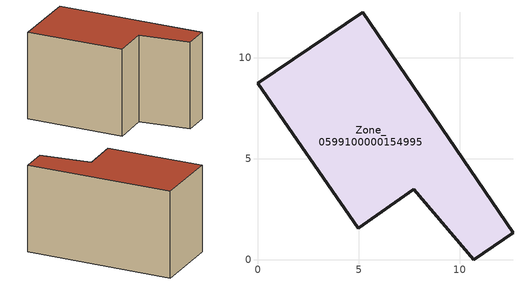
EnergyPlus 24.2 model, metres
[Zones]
Zone_0599100000154995
 floor ground (C_G): 7.71,3.48 4.97,1.54 0,8.72 5.19,12.23 12.63,1.32 10.68,0 z0
 wall outside (C_F): 5.19,12.23 0,8.72 4.97,1.54 7.71,3.48 10.68,0 12.63,1.32 5.19,12.23 z0:7.86
 roof outside (C_R): 10.68,0 12.63,1.32 5.19,12.23 0,8.72 4.97,1.54 7.71,3.48 z7.86
[BUILDING]
Pand.0599100000154995: North Axis=0; Terrain=City; Loads Convergence Tolerance Value=0.04; Temperature Convergence Tolerance Value=0.4; Solar Distribution=FullExterior; Maximum Number of Warmup Days=25; Minimum Number of Warmup Days=1
[Site:Location]
Rotterdam.The.Hague.AP_ZH_NLD Design_Conditions: Latitude=51.96; Longitude=4.45; Time Zone=1; Elevation=-4.5
[SITE:GROUNDTEMPERATURE:BUILDINGSURFACE]
18, 18, 18, 18, 18, 18, 18, 18, 18, 18, 18, 18
[MATERIAL] Thermal Absorptance=0.9; Solar Absorptance=0.7; Visible Absorptance=0.7
Name | Roughness | Thickness | Conductivity | Density | Specific Heat
G.TI.1975-1991 | MediumSmooth | 0.15 | 0.288461 | 540 | 1210
F.TI.1975-1991 | Rough | 0.3 | 0.230769 | 1920 | 840
R.TI.1975-1991 | MediumRough | 0.2 | 0.153846 | 1500 | 1000
[CONSTRUCTION]
C_G: G.TI.1975-1991
C_F: F.TI.1975-1991
C_R: R.TI.1975-1991
[ZONE]
Zone_0599100000154995: Type=1; Multiplier=1; Ceiling Height=Autocalculate; Volume=Autocalculate; Floor Area=autocalculate; Part of Total Floor Area=Yes
[ZONEINFILTRATION:DESIGNFLOWRATE]
Infil_Zone_0599100000154995: Zone or ZoneList or Space or SpaceList=Zone_0599100000154995; Schedule=AlwaysOn; Design Flow Rate Calculation Method=Flow/Area; Flow Rate per Floor Area=0.003; Constant Term Coefficient=1; Temperature Term Coefficient=0; Velocity Term Coefficient=0; Velocity Squared Term Coefficient=0
[HVACTEMPLATE:ZONE:IDEALLOADSAIRSYSTEM]
Zone_0599100000154995: Maximum Heating Supply Air Temperature=50; Minimum Cooling Supply Air Temperature=13; Maximum Heating Supply Air Humidity Ratio=0.0156; Minimum Cooling Supply Air Humidity Ratio=0.0077; Heating Limit=NoLimit; Cooling Limit=NoLimit; Dehumidification Control Type=ConstantSensibleHeatRatio; Cooling Sensible Heat Ratio=0.7; Dehumidification Setpoint=60; Humidification Control Type=None; Humidification Setpoint=30; Outdoor Air Method=None; Outdoor Air Flow Rate per Person=0.00944; Outdoor Air Flow Rate per Zone Floor Area=0; Outdoor Air Flow Rate per Zone=0; Demand Controlled Ventilation Type=None; Outdoor Air Economizer Type=NoEconomizer; Heat Recovery Type=None; Sensible Heat Recovery Effectiveness=0.7; Latent Heat Recovery Effectiveness=0.65
[ZONECONTROL:THERMOSTAT]
ThermostatControl_Zone_0599100000154995: Zone or ZoneList=Zone_0599100000154995; Control Type Schedule=DualSetpointControlType; Control 1=Thermostat_Zone_0599100000154995; Temperature Difference Between Cutout And Setpoint=0
[THERMOSTATSETPOINT:DUALSETPOINT]
Thermostat_Zone_0599100000154995: Heating Setpoint Temperature Schedule=HeatingSetpoint_Zone_0599100000154995; Cooling Setpoint Temperature Schedule=CoolingSetpoint_Zone_0599100000154995
[SCHEDULE:COMPACT]
HeatingSetpoint_Zone_0599100000154995: Through: 12/31, For: AllDays, Until: 24:00, 21
CoolingSetpoint_Zone_0599100000154995: Through: 12/31, For: AllDays, Until: 24:00, 24
DualSetpointControlType: Through: 12/31, For: AllDays, Until: 24:00, 4
AlwaysOn: Through: 12/31, For: AllDays, Until: 24:00, 1
